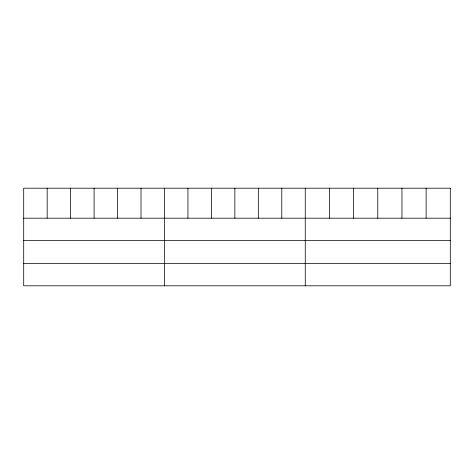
<?xml version="1.0" encoding="UTF-8"?>
<svg xmlns="http://www.w3.org/2000/svg" width="474" height="474" viewBox="0 0 474 474"><rect width="100%" height="100%" fill="white"/><g stroke="black" fill="none" stroke-linecap="round" stroke-linejoin="round"><path stroke-width="0.71" d="M23.7 218.188L450.3 218.188M23.7 240.502L450.3 240.502M23.7 263.491L450.3 263.491M426.126 188.196L426.126 218.188M401.952 188.196L401.952 218.188M377.778 188.196L377.778 218.188M353.604 188.196L353.604 218.188M329.43 188.196L329.43 218.188M305.256 188.196L305.256 285.804M281.793 188.196L281.793 218.188M258.33 188.196L258.33 218.188M234.867 188.196L234.867 218.188M211.404 188.196L211.404 218.188M187.941 188.196L187.941 218.188M164.478 188.196L164.478 285.804M141.015 188.196L141.015 218.188M117.552 188.196L117.552 218.188M94.089 188.196L94.089 218.188M70.626 188.196L70.626 218.188M47.163 188.196L47.163 218.188M450.3 188.196L23.7 188.196L23.7 285.804L450.3 285.804L450.3 188.196"/></g></svg>
